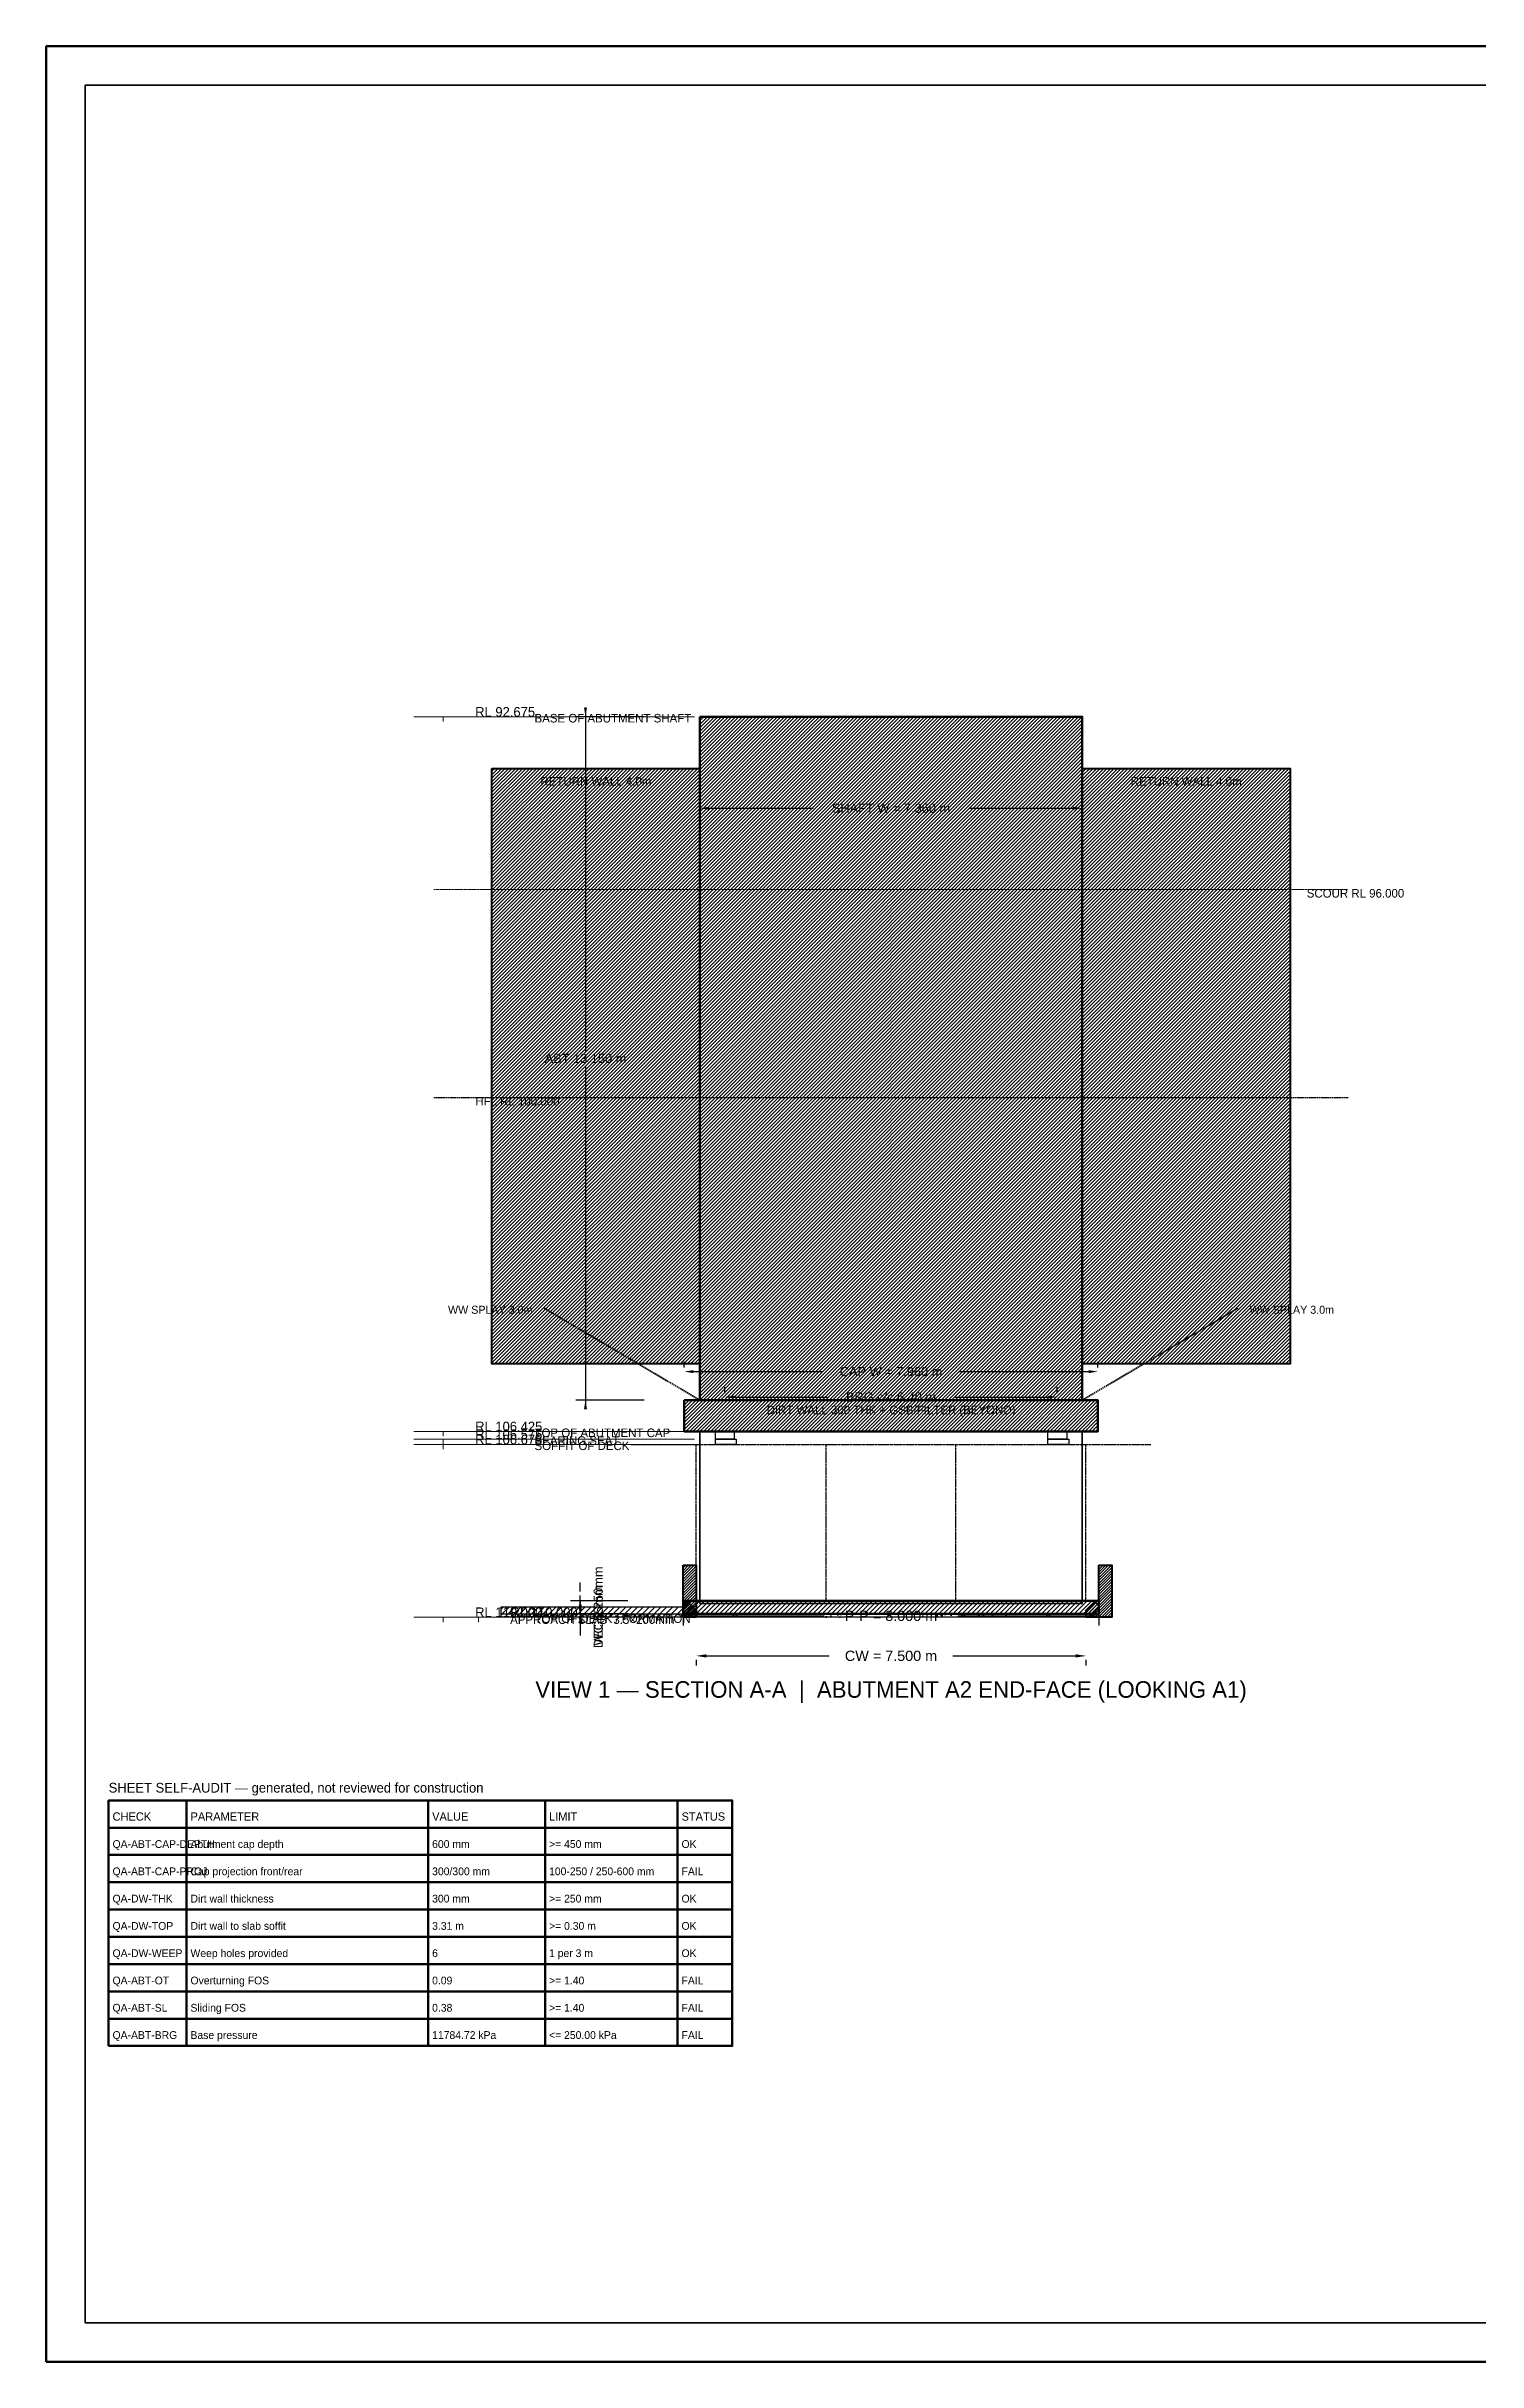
# Model space of a CAD drawing. Header units: metres. Extents: x 0 to 841, y 0 to 594.
# Drawn here: x 0 to 367, y 0 to 594 of the extents above; entities that cross this region are included whole.
import ezdxf
from ezdxf.enums import TextEntityAlignment as Align

# ---------------------------------------------------------------- set-up
doc = ezdxf.new("R2010")
doc.units = ezdxf.units.M
for name, pattern in [('DASHED', [0.5, 0.375, -0.125]), ('DASHED2', [0.25, 0.1875, -0.0625]), ('HIDDEN', [0.25, 0.1875, -0.0625])]:
    doc.linetypes.add(name, pattern=pattern)
for name, color, linetype, lineweight in [('BORDER-INNER', 7, 'Continuous', 35), ('BORDER-OUTER', 7, 'Continuous', 70), ('CIVIL-HFL', 5, 'DASHED', 25), ('CIVIL-ROAD', 7, 'Continuous', 25), ('CIVIL-SCOUR', 1, 'DASHED2', 18), ('DIM-LEVEL', 3, 'Continuous', 18), ('DIM-LINEAR', 3, 'Continuous', 18), ('STRUC-HATCHING', 8, 'Continuous', 18), ('STRUC-HIDDEN', 8, 'HIDDEN', 25), ('SUB-ABUT', 3, 'Continuous', 35), ('SUB-BEARING', 5, 'Continuous', 25), ('SUB-DIRT-WALL', 3, 'Continuous', 35), ('SUPER-DECK', 2, 'Continuous', 50), ('SUPER-KERB', 7, 'Continuous', 25), ('SUPER-PARAPET', 2, 'Continuous', 35), ('SUPER-WEARING', 8, 'Continuous', 25), ('TEXT-GENERAL', 7, 'Continuous', 18), ('TEXT-HEADER', 7, 'Continuous', 25), ('TEXT-LEVEL', 5, 'Continuous', 18), ('TEXT-SPEC', 7, 'Continuous', 13), ('TITLEBLK-BOX', 7, 'Continuous', 50)]:
    doc.layers.add(name, color=color, linetype=linetype, lineweight=lineweight)
doc.styles.add('BRIDGE_STD', font='Arial.ttf')
doc.dimstyles.new('pmb100', dxfattribs={"dimtxt": 2.5, "dimasz": 0.9375, "dimexe": 2.5, "dimexo": 2.5, "dimtad": 0, "dimtih": 1, "dimdec": 0, "dimtxsty": 'BRIDGE_STD', "dimcen": 2.5, "dimazin": 3, "dimtfac": 1, "dimtmove": 0, "dimatfit": 3})

msp = doc.modelspace()

# ---------------------------------------------------------------- hatches: boundary and pattern name
at = {"layer": 'STRUC-HATCHING'}
h = msp.add_hatch(dxfattribs=at)
h.set_pattern_fill('ANSI31', scale=0.2)
h.paths.add_polyline_path([(167.68, 422), (265.82, 422), (265.82, 246.67), (167.68, 246.67)])
h = msp.add_hatch(dxfattribs=at)
h.set_pattern_fill('ANSI31', scale=0.2)
h.paths.add_polyline_path([(114.35, 408.72), (167.68, 408.72), (167.68, 256), (114.35, 256)])
h = msp.add_hatch(dxfattribs=at)
h.set_pattern_fill('ANSI31', scale=0.2)
h.paths.add_polyline_path([(265.82, 408.72), (319.15, 408.72), (319.15, 256), (265.82, 256)])
h = msp.add_hatch(dxfattribs=at)
h.set_pattern_fill('ANSI31', scale=0.2)
h.paths.add_polyline_path([(163.68, 246.67), (269.82, 246.67), (269.82, 238.67), (163.68, 238.67)])
h = msp.add_hatch(dxfattribs=at)
h.set_pattern_fill('ANSI31', scale=0.16)
h.paths.add_polyline_path([(163.42, 204.33), (166.75, 204.33), (166.75, 191), (163.42, 191)])
h = msp.add_hatch(dxfattribs=at)
h.set_pattern_fill('ANSI31', scale=0.16)
h.paths.add_polyline_path([(270.08, 204.33), (273.42, 204.33), (273.42, 191), (270.08, 191)])
h = msp.add_hatch(dxfattribs=at)
h.set_pattern_fill('ANSI31', scale=0.333333)
h.paths.add_polyline_path([(116.75, 193.67), (163.42, 193.67), (163.42, 191), (116.75, 191)])
h = msp.add_hatch(dxfattribs=at)
h.set_pattern_fill('ANSI31', scale=0.266667)
h.paths.add_polyline_path([(163.42, 195.2), (270.08, 195.2), (270.08, 191.87), (163.42, 191.87)])
h = msp.add_hatch(dxfattribs=at)
h.set_pattern_fill('ANSI31', scale=0.186667)
h.paths.add_polyline_path([(166.75, 191), (163.42, 191), (163.42, 193.93), (164.42, 195.11), (166.75, 192.76)])
h = msp.add_hatch(dxfattribs=at)
h.set_pattern_fill('ANSI31', scale=0.1866667)
h.paths.add_polyline_path([(266.75, 191), (270.08, 191), (270.08, 193.93), (269.08, 195.11), (266.75, 192.76)])
at = {"layer": 'SUPER-WEARING'}
h = msp.add_hatch(dxfattribs=at)
h.set_pattern_fill('AR-SAND', scale=0.0533333)
h.paths.add_polyline_path([(116.75, 191.87), (163.42, 191.87), (163.42, 191), (116.75, 191)])
h = msp.add_hatch(dxfattribs=at)
h.set_pattern_fill('AR-SAND', scale=0.0533333)
h.paths.add_polyline_path([(166.75, 191.87), (266.75, 191.87), (266.75, 191), (166.75, 191)])

# ---------------------------------------------------------------- linework, layer by layer
at = {"layer": 'BORDER-INNER'}
msp.add_lwpolyline([(10, 10), (831, 10), (831, 584), (10, 584), (10, 10)], dxfattribs=at)
at = {"layer": 'BORDER-OUTER'}
msp.add_lwpolyline([(0, 0), (841, 0), (841, 594), (0, 594), (0, 0)], dxfattribs=at)
at = {"layer": 'CIVIL-HFL', "color": 5, "linetype": 'DASHED'}
msp.add_line((99.42, 324.33), (334.08, 324.33), dxfattribs=at)
at = {"layer": 'CIVIL-ROAD', "lineweight": 25}
msp.add_lwpolyline([(116.75, 193.67), (163.42, 193.67), (163.42, 191), (116.75, 191), (116.75, 193.67)], dxfattribs=at)
at = {"layer": 'CIVIL-SCOUR', "color": 1, "linetype": 'DASHED2'}
msp.add_line((99.42, 377.67), (334.08, 377.67), dxfattribs=at)
at = {"layer": 'DIM-LEVEL'}
for p, q in [((94.34, 422), (109.3, 422)), ((101.82, 422), (101.82, 420.75)), ((94.34, 238.67), (109.3, 238.67)), ((101.82, 238.67), (101.82, 237.42)), ((94.34, 236.67), (109.3, 236.67)), ((94.34, 235.33), (109.3, 235.33)), ((101.82, 236.67), (101.82, 235.42)), ((101.82, 235.33), (101.82, 234.09)), ((94.34, 191), (109.3, 191)), ((101.82, 191), (101.82, 189.75)), ((103.4, 191), (118.36, 191)), ((110.88, 191), (110.88, 189.75))]:
    msp.add_line(p, q, dxfattribs=at)
at = {"layer": 'DIM-LEVEL', "color": 5}
for p, q in [((101.82, 422), (166.35, 422)), ((101.82, 238.67), (166.35, 238.67)), ((101.82, 236.67), (166.35, 236.67)), ((101.82, 235.33), (166.35, 235.33)), ((101.82, 191), (166.35, 191))]:
    msp.add_line(p, q, dxfattribs=at)
at = {"layer": 'STRUC-HIDDEN', "color": 8, "linetype": 'HIDDEN'}
for p, q in [((150.08, 235.33), (283.42, 235.33)), ((166.75, 195.2), (166.75, 235.33)), ((200.08, 195.2), (200.08, 235.33)), ((233.42, 195.2), (233.42, 235.33)), ((266.75, 195.2), (266.75, 235.33))]:
    msp.add_line(p, q, dxfattribs=at)
at = {"layer": 'SUB-ABUT', "color": 3, "linetype": 'DASHED'}
for p, q in [((167.68, 246.67), (127.68, 270.31)), ((265.82, 246.67), (305.82, 270.31))]:
    msp.add_line(p, q, dxfattribs=at)
at = {"layer": 'SUB-ABUT', "lineweight": 50}
for points in [[(167.68, 422), (265.82, 422), (265.82, 246.67), (167.68, 246.67), (167.68, 422)], [(163.68, 246.67), (269.82, 246.67), (269.82, 238.67), (163.68, 238.67), (163.68, 246.67)]]:
    msp.add_lwpolyline(points, dxfattribs=at)
at = {"layer": 'SUB-ABUT', "lineweight": 40}
for points in [[(114.35, 408.72), (167.68, 408.72), (167.68, 256), (114.35, 256), (114.35, 408.72)], [(265.82, 408.72), (319.15, 408.72), (319.15, 256), (265.82, 256), (265.82, 408.72)]]:
    msp.add_lwpolyline(points, dxfattribs=at)
at = {"layer": 'SUB-ABUT', "lineweight": 30}
for points in [[(171.68, 238.67), (176.48, 238.67), (176.48, 236.67), (171.68, 236.67), (171.68, 238.67)], [(257.02, 238.67), (261.82, 238.67), (261.82, 236.67), (257.02, 236.67), (257.02, 238.67)]]:
    msp.add_lwpolyline(points, dxfattribs=at)
at = {"layer": 'SUB-BEARING', "lineweight": 30}
for points in [[(171.68, 236.67), (177.02, 236.67), (177.02, 235.33), (171.68, 235.33), (171.68, 236.67)], [(257.02, 236.67), (262.35, 236.67), (262.35, 235.33), (257.02, 235.33), (257.02, 236.67)]]:
    msp.add_lwpolyline(points, dxfattribs=at)
at = {"layer": 'SUB-DIRT-WALL', "lineweight": 35}
msp.add_lwpolyline([(167.68, 194.53), (265.82, 194.53), (265.82, 238.67), (167.68, 238.67), (167.68, 194.53)], dxfattribs=at)
at = {"layer": 'SUPER-DECK', "lineweight": 50}
msp.add_lwpolyline([(163.42, 195.2), (270.08, 195.2), (270.08, 191.87), (163.42, 191.87), (163.42, 195.2)], dxfattribs=at)
at = {"layer": 'SUPER-KERB', "lineweight": 35}
for points in [[(166.75, 191), (163.42, 191), (163.42, 193.93), (164.42, 195.11), (166.75, 192.76), (166.75, 191)], [(266.75, 191), (270.08, 191), (270.08, 193.93), (269.08, 195.11), (266.75, 192.76), (266.75, 191)]]:
    msp.add_lwpolyline(points, dxfattribs=at)
at = {"layer": 'SUPER-PARAPET', "lineweight": 40}
for points in [[(163.42, 204.33), (166.75, 204.33), (166.75, 191), (163.42, 191), (163.42, 204.33)], [(270.08, 204.33), (273.42, 204.33), (273.42, 191), (270.08, 191), (270.08, 204.33)]]:
    msp.add_lwpolyline(points, dxfattribs=at)
at = {"layer": 'SUPER-WEARING'}
for points in [[(116.75, 191.87), (163.42, 191.87), (163.42, 191), (116.75, 191), (116.75, 191.87)], [(166.75, 191.87), (266.75, 191.87), (266.75, 191), (166.75, 191), (166.75, 191.87)]]:
    msp.add_lwpolyline(points, dxfattribs=at)
at = {"layer": 'TITLEBLK-BOX'}
for points in [[(16, 137), (36, 137), (36, 144), (16, 144), (16, 137)], [(36, 137), (98, 137), (98, 144), (36, 144), (36, 137)], [(98, 137), (128, 137), (128, 144), (98, 144), (98, 137)], [(128, 137), (162, 137), (162, 144), (128, 144), (128, 137)], [(162, 137), (176, 137), (176, 144), (162, 144), (162, 137)], [(16, 130), (36, 130), (36, 137), (16, 137), (16, 130)], [(36, 130), (98, 130), (98, 137), (36, 137), (36, 130)], [(98, 130), (128, 130), (128, 137), (98, 137), (98, 130)], [(128, 130), (162, 130), (162, 137), (128, 137), (128, 130)], [(162, 130), (176, 130), (176, 137), (162, 137), (162, 130)], [(16, 123), (36, 123), (36, 130), (16, 130), (16, 123)], [(36, 123), (98, 123), (98, 130), (36, 130), (36, 123)], [(98, 123), (128, 123), (128, 130), (98, 130), (98, 123)], [(128, 123), (162, 123), (162, 130), (128, 130), (128, 123)], [(162, 123), (176, 123), (176, 130), (162, 130), (162, 123)], [(16, 116), (36, 116), (36, 123), (16, 123), (16, 116)], [(36, 116), (98, 116), (98, 123), (36, 123), (36, 116)], [(98, 116), (128, 116), (128, 123), (98, 123), (98, 116)], [(128, 116), (162, 116), (162, 123), (128, 123), (128, 116)], [(162, 116), (176, 116), (176, 123), (162, 123), (162, 116)], [(16, 109), (36, 109), (36, 116), (16, 116), (16, 109)], [(36, 109), (98, 109), (98, 116), (36, 116), (36, 109)], [(98, 109), (128, 109), (128, 116), (98, 116), (98, 109)], [(128, 109), (162, 109), (162, 116), (128, 116), (128, 109)], [(162, 109), (176, 109), (176, 116), (162, 116), (162, 109)], [(16, 102), (36, 102), (36, 109), (16, 109), (16, 102)], [(36, 102), (98, 102), (98, 109), (36, 109), (36, 102)], [(98, 102), (128, 102), (128, 109), (98, 109), (98, 102)], [(128, 102), (162, 102), (162, 109), (128, 109), (128, 102)], [(162, 102), (176, 102), (176, 109), (162, 109), (162, 102)], [(16, 95), (36, 95), (36, 102), (16, 102), (16, 95)], [(36, 95), (98, 95), (98, 102), (36, 102), (36, 95)], [(98, 95), (128, 95), (128, 102), (98, 102), (98, 95)], [(128, 95), (162, 95), (162, 102), (128, 102), (128, 95)], [(162, 95), (176, 95), (176, 102), (162, 102), (162, 95)], [(16, 88), (36, 88), (36, 95), (16, 95), (16, 88)], [(36, 88), (98, 88), (98, 95), (36, 95), (36, 88)], [(98, 88), (128, 88), (128, 95), (98, 95), (98, 88)], [(128, 88), (162, 88), (162, 95), (128, 95), (128, 88)], [(162, 88), (176, 88), (176, 95), (162, 95), (162, 88)], [(16, 81), (36, 81), (36, 88), (16, 88), (16, 81)], [(36, 81), (98, 81), (98, 88), (36, 88), (36, 81)], [(98, 81), (128, 81), (128, 88), (98, 88), (98, 81)], [(128, 81), (162, 81), (162, 88), (128, 88), (128, 81)], [(162, 81), (176, 81), (176, 88), (162, 88), (162, 81)]]:
    msp.add_lwpolyline(points, dxfattribs=at)

# ---------------------------------------------------------------- texts
at = {"layer": 'CIVIL-HFL', "color": 5}
msp.add_text('HFL RL 100.000', height=2.2, dxfattribs=at).set_placement((110.08, 322.28))
at = {"layer": 'CIVIL-SCOUR', "color": 1}
msp.add_text('SCOUR RL 96.000', height=2.2, dxfattribs=at).set_placement((323.42, 375.61))
at = {"layer": 'TEXT-GENERAL', "color": 3}
for p in [(141.02, 404.32), (292.48, 404.32)]:
    msp.add_text('RETURN WALL 4.0m', height=2.2, dxfattribs=at).set_placement(p, align=Align.CENTER)
at = {"layer": 'TEXT-GENERAL'}
msp.add_text('APPROACH SLAB  3.5×200mm', height=2.2, dxfattribs=at).set_placement((140.08, 189.27), align=Align.CENTER)
at = {"layer": 'TEXT-HEADER'}
msp.add_text('VIEW 1 — SECTION A-A  |  ABUTMENT A2 END-FACE (LOOKING A1)', height=4.2533, dxfattribs=at).set_placement((216.75, 170.33), align=Align.CENTER)
for s, height, p in [('SHEET SELF-AUDIT — generated, not reviewed for construction', 2.4933, (16, 146)), ('CHECK', 2.119, (17, 138.8)), ('PARAMETER', 2.119, (37, 138.8)), ('VALUE', 2.119, (99, 138.8)), ('LIMIT', 2.119, (129, 138.8)), ('STATUS', 2.119, (163, 138.8))]:
    msp.add_text(s, height=height, dxfattribs=at).set_placement(p)
at = {"layer": 'TEXT-LEVEL'}
for s, height, p in [('RL 92.675', 2.493, (110.04, 422)), ('BASE OF ABUTMENT SHAFT', 2.2, (125.28, 420.53)), ('RL 106.425', 2.493, (110.04, 238.67)), ('RL 106.575', 2.493, (110.04, 236.67)), ('RL 106.675', 2.493, (110.04, 235.33)), ('TOP OF ABUTMENT CAP', 2.2, (125.28, 237.2)), ('SOFFIT OF DECK', 2.2, (125.28, 233.87)), ('BEARING SEAT', 2.2, (125.28, 235.2)), ('RL 110.000', 2.493, (110.04, 191)), ('RL 110.000', 2.493, (119.11, 191)), ('TOP OF DECK / FORMATION', 2.2, (125.28, 189.53))]:
    msp.add_text(s, height=height, dxfattribs=at).set_placement(p)
at = {"layer": 'TEXT-SPEC', "color": 3}
msp.add_text('WW SPLAY 3.0m', height=2.0533, dxfattribs=at).set_placement((124.75, 268.84), align=Align.RIGHT)
for s, height, p in [('WW SPLAY 3.0m', 2.0533, (308.75, 268.84)), ('QA-ABT-CAP-DEPTH', 1.9947, (17, 131.8)), ('Abutment cap depth', 1.9947, (37, 131.8)), ('600 mm', 1.995, (99, 131.8)), ('>= 450 mm', 1.995, (129, 131.8)), ('OK', 1.995, (163, 131.8)), ('QA-DW-THK', 1.995, (17, 117.8)), ('Dirt wall thickness', 1.9947, (37, 117.8)), ('300 mm', 1.995, (99, 117.8)), ('>= 250 mm', 1.995, (129, 117.8)), ('OK', 1.995, (163, 117.8)), ('Dirt wall to slab soffit', 1.9947, (37, 110.8)), ('QA-DW-TOP', 1.995, (17, 110.8)), ('3.31 m', 1.995, (99, 110.8)), ('>= 0.30 m', 1.995, (129, 110.8)), ('OK', 1.995, (163, 110.8)), ('QA-DW-WEEP', 1.995, (17, 103.8)), ('Weep holes provided', 1.9947, (37, 103.8)), ('6', 1.99, (99, 103.8)), ('1 per 3 m', 1.995, (129, 103.8)), ('OK', 1.995, (163, 103.8))]:
    msp.add_text(s, height=height, dxfattribs=at).set_placement(p)
msp.add_text('DIRT WALL 300 THK + GSB/FILTER (BEYOND)', height=2.2, dxfattribs=at).set_placement((216.75, 243.07), align=Align.CENTER)
at = {"layer": 'TEXT-SPEC', "color": 1}
for s, height, p in [('QA-ABT-CAP-PROJ', 1.9947, (17, 124.8)), ('Cap projection front/rear', 1.9947, (37, 124.8)), ('300/300 mm', 1.995, (99, 124.8)), ('100-250 / 250-600 mm', 1.9947, (129, 124.8)), ('FAIL', 1.995, (163, 124.8)), ('QA-ABT-OT', 1.995, (17, 96.8)), ('Overturning FOS', 1.9947, (37, 96.8)), ('0.09', 1.995, (99, 96.8)), ('>= 1.40', 1.995, (129, 96.8)), ('FAIL', 1.995, (163, 96.8)), ('QA-ABT-SL', 1.995, (17, 89.8)), ('Sliding FOS', 1.9947, (37, 89.8)), ('0.38', 1.995, (99, 89.8)), ('>= 1.40', 1.995, (129, 89.8)), ('FAIL', 1.995, (163, 89.8)), ('QA-ABT-BRG', 1.995, (17, 82.8)), ('Base pressure', 1.9947, (37, 82.8)), ('11784.72 kPa', 1.9947, (99, 82.8)), ('<= 250.00 kPa', 1.9947, (129, 82.8)), ('FAIL', 1.995, (163, 82.8))]:
    msp.add_text(s, height=height, dxfattribs=at).set_placement(p)

# ---------------------------------------------------------------- dimensions: what is measured, and where the dimension line sits
at = {"layer": 'DIM-LINEAR'}
for base, p1, p2, text in [((138.35, 422), (155.95, 422), (155.95, 246.67), 'ABT 13.150 m'), ((137.02, 195.2), (151.68, 195.2), (151.68, 191.87), 'DECK 250mm'), ((137.02, 191.87), (151.68, 191.87), (151.68, 191), 'WC 65mm')]:
    msp.add_linear_dim(base=base, p1=p1, p2=p2, angle=90, text=text, dimstyle='pmb100', override={"dimtxt": 2.346667, "dimasz": 2.346667, "dimgap": 0.938667, "dimclrt": 3}, dxfattribs=at).render()
for base, p1, p2, text, override in [((167.68, 398.53), (167.68, 416.13), (265.82, 416.13), 'SHAFT W = 7.360 m', {"dimtxt": 2.346667, "dimasz": 2.346667, "dimgap": 0.938667, "dimclrt": 3}), ((163.68, 254), (163.68, 252.53), (269.82, 252.53), 'CAP W = 7.960 m', {"dimtxt": 2.346667, "dimasz": 2.346667, "dimgap": 0.938667, "dimclrt": 3}), ((174.08, 247.47), (174.08, 246), (259.42, 246), 'BRG c/c 6.40 m', {"dimtxt": 2.346667, "dimasz": 2.346667, "dimgap": 0.938667, "dimclrt": 3}), ((163.42, 191.33), (163.42, 194.27), (270.08, 194.27), 'P-P = 8.000 m', {"dimtxt": 2.64, "dimasz": 2.64, "dimgap": 1.056, "dimclrt": 3}), ((166.75, 181.07), (166.75, 182.53), (266.75, 182.53), 'CW = 7.500 m', {"dimtxt": 2.64, "dimasz": 2.64, "dimgap": 1.056, "dimclrt": 3})]:
    msp.add_linear_dim(base=base, p1=p1, p2=p2, text=text, dimstyle='pmb100', override=override, dxfattribs=at).render()

doc.saveas('drawing.dxf')
